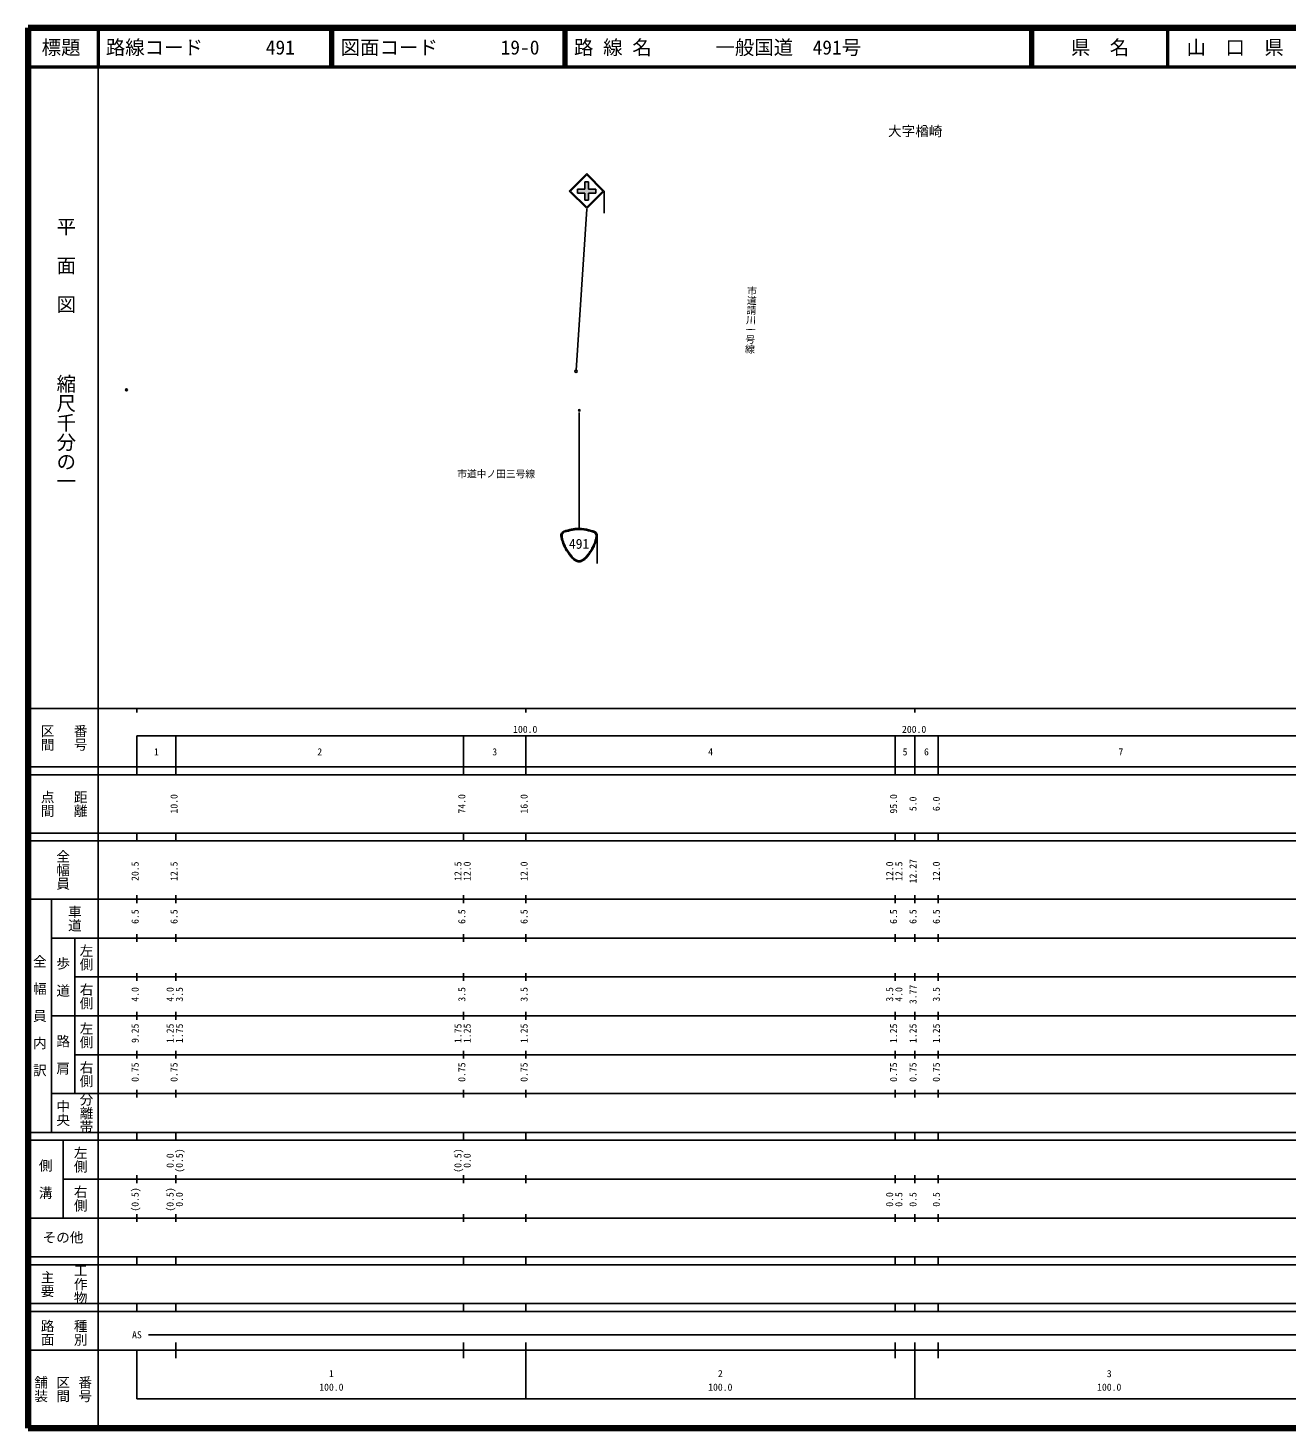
# Model space of a CAD drawing. Units: millimetres on the paper, with parts at other scales. Extents: x 40 to 680, y 20 to 380.
# Drawn here: x 40 to 363.7, y 20 to 380 of the extents above; entities that cross this region are included whole.
import ezdxf
from ezdxf.enums import TextEntityAlignment as Align

# ---------------------------------------------------------------- set-up
doc = ezdxf.new("R2010")
doc.units = ezdxf.units.MM
doc.header["$PDMODE"] = 32
doc.header["$PDSIZE"] = 0.5
for name, color, linetype, lineweight in [('M-BGD', 7, 'Continuous', 25), ('M-STR-STRC', 7, 'Continuous', 25), ('M-TTL', 2, 'Continuous', 140), ('M-TTL-BAND', 7, 'Continuous', 25), ('M-TTL-LINE', 7, 'Continuous', 50)]:
    doc.layers.add(name, color=color, linetype=linetype, lineweight=lineweight)
for name, color, linetype in [('M-BMK-HTXT', 7, 'Continuous'), ('M-OTRS', 6, 'Continuous'), ('M-TTL-TXT', 7, 'Continuous')]:
    doc.layers.add(name, color=color, linetype=linetype)
doc.styles.add('@ＭＳ ゴシック', font='')
doc.styles.add('ＭＳ ゴシック', font='')
doc.styles.get('@ＭＳ ゴシック').set_extended_font_data('@MS Gothic')
doc.styles.get('ＭＳ ゴシック').set_extended_font_data('MS Gothic')

msp = doc.modelspace()

# ---------------------------------------------------------------- hatches: boundary and pattern name
at = {"layer": 'M-STR-STRC'}
msp.add_hatch(color=256, dxfattribs=at).paths.add_polyline_path([(181.291, 338.56), (183.152, 338.56), (183.153, 340.42), (184.153, 340.419), (184.152, 338.56), (186.011, 338.56), (186.011, 337.56), (184.152, 337.56), (184.151, 335.699), (183.151, 335.7), (183.152, 337.56), (181.291, 337.56)])

# ---------------------------------------------------------------- linework, layer by layer
at = {"layer": 'M-BGD'}
for centre, radius in [((180.93, 291.74), 0.3), ((181.764, 281.692), 0.2)]:
    msp.add_circle(centre, radius, dxfattribs=at)
at = {"layer": 'M-OTRS'}
msp.add_point((65.32, 286.964), dxfattribs=at)
at = {"layer": 'M-STR-STRC'}
for p, q in [((179.151, 338.06), (183.651, 342.56)), ((179.505, 338.06), (183.651, 342.206)), ((188.151, 338.06), (183.651, 342.56)), ((187.798, 338.06), (183.651, 342.206)), ((181.291, 338.56), (181.291, 337.56)), ((181.291, 338.56), (183.152, 338.56)), ((183.153, 340.42), (183.152, 338.56)), ((183.153, 340.42), (184.153, 340.419)), ((184.153, 340.419), (184.152, 338.56)), ((184.152, 338.56), (186.011, 338.56)), ((186.011, 338.56), (186.011, 337.56)), ((179.151, 338.06), (183.651, 333.559)), ((179.505, 338.06), (183.651, 333.913)), ((181.291, 337.56), (183.152, 337.56)), ((183.152, 337.56), (183.151, 335.7)), ((183.151, 335.7), (184.151, 335.699)), ((183.651, 333.913), (187.798, 338.06)), ((183.651, 333.56), (188.151, 338.06)), ((184.152, 337.56), (184.151, 335.699)), ((184.152, 337.56), (186.011, 337.56)), ((188.152, 338.06), (188.152, 332.412)), ((180.973, 292.042), (183.669, 333.436)), ((181.755, 281.109), (181.696, 251.307)), ((186.367, 249.34), (186.367, 242.34))]:
    msp.add_line(p, q, dxfattribs=at)
for points, knots in [([(177.696, 250.559), (177.46, 250.412), (177.347, 250.29), (177.196, 250.059), (176.875, 249.568), (177.062, 249.134), (177.196, 248.559)], [0, 0, 0, 0, 1, 1, 1, 2, 2, 2, 2]), ([(177.79, 250.324), (177.735, 250.275), (177.556, 250.118), (177.446, 249.955), (177.158, 249.528), (177.378, 248.816), (177.433, 248.638)], [0, 0, 0, 0, 1, 1, 1, 2, 2, 2, 2]), ([(177.196, 248.559), (177.376, 247.86), (177.464, 247.631), (177.696, 247.059), (178.125, 246.004), (178.434, 245.649), (179.196, 244.559)], [0, 0, 0, 0, 1, 1, 1, 2, 2, 2, 2]), ([(177.433, 248.638), (177.61, 247.951), (177.696, 247.726), (177.925, 247.164), (178.349, 246.118), (178.655, 245.768), (179.411, 244.687)], [0, 0, 0, 0, 1, 1, 1, 2, 2, 2, 2]), ([(177.696, 250.559), (179.396, 251.088), (180.107, 251.313), (181.696, 251.307), (183.286, 251.3), (185.458, 250.632), (185.696, 250.559)], [0, 0, 0, 0, 1, 1, 1, 2, 2, 2, 2]), ([(177.794, 250.32), (178.531, 250.55), (180.145, 251.053), (181.696, 251.053), (183.246, 251.053), (185.36, 250.4), (185.598, 250.327)], [0, 0, 0, 0, 1, 1, 1, 2, 2, 2, 2]), ([(185.959, 248.638), (185.782, 247.951), (185.696, 247.726), (185.468, 247.164), (185.043, 246.118), (184.737, 245.768), (183.982, 244.687)], [0, 0, 0, 0, 1, 1, 1, 2, 2, 2, 2]), ([(186.196, 248.559), (186.016, 247.86), (185.929, 247.631), (185.696, 247.059), (185.267, 246.004), (184.958, 245.649), (184.196, 244.559)], [0, 0, 0, 0, 1, 1, 1, 2, 2, 2, 2]), ([(185.6, 250.327), (185.655, 250.278), (185.835, 250.12), (185.946, 249.955), (186.234, 249.528), (186.013, 248.815), (185.958, 248.636)], [0, 0, 0, 0, 1, 1, 1, 2, 2, 2, 2]), ([(185.696, 250.559), (185.933, 250.412), (186.045, 250.29), (186.196, 250.059), (186.517, 249.568), (186.331, 249.134), (186.196, 248.559)], [0, 0, 0, 0, 1, 1, 1, 2, 2, 2, 2]), ([(179.196, 244.559), (179.746, 243.832), (179.955, 243.43), (180.696, 243.059), (181.067, 242.873), (181.281, 242.702), (181.696, 242.702), (182.111, 242.702), (182.325, 242.873), (182.696, 243.059), (183.437, 243.43), (183.647, 243.832), (184.196, 244.559)], [0, 0, 0, 0, 1, 1, 1, 2, 2, 2, 3, 3, 3, 4, 4, 4, 4]), ([(179.373, 244.735), (179.908, 244.028), (180.108, 243.628), (180.833, 243.275), (181.155, 243.119), (181.338, 242.968), (181.696, 242.968), (182.054, 242.968), (182.237, 243.119), (182.559, 243.275), (183.284, 243.628), (183.484, 244.028), (184.019, 244.735)], [0, 0, 0, 0, 1, 1, 1, 2, 2, 2, 3, 3, 3, 4, 4, 4, 4])]:
    msp.add_open_spline(points, degree=3, knots=knots, dxfattribs=at)
at = {"layer": 'M-TTL'}
for p, q in [((40, 380), (40, 20)), ((680, 380), (40, 380)), ((40, 20), (680, 20))]:
    msp.add_line(p, q, dxfattribs=at)
at = {"layer": 'M-TTL-BAND'}
for p, q in [((58, 370), (58, 20)), ((40, 205), (579, 205)), ((68, 205), (68, 204)), ((168, 205), (168, 204)), ((268, 205), (268, 204)), ((68, 198), (579, 198)), ((68, 198), (68, 188)), ((78, 188), (78, 198)), ((152, 188), (152, 198)), ((168, 188), (168, 198)), ((263, 188), (263, 198)), ((268, 188), (268, 198)), ((274, 188), (274, 198)), ((40, 190), (579, 190)), ((40, 188), (579, 188)), ((40, 173), (579, 173)), ((68, 171), (68, 173)), ((78, 171), (78, 173)), ((152, 171), (152, 173)), ((168, 171), (168, 173)), ((263, 171), (263, 173)), ((268, 171), (268, 173)), ((274, 171), (274, 173)), ((40, 171), (579, 171)), ((40, 156), (579, 156)), ((46, 96), (46, 156)), ((68, 155), (68, 157)), ((78, 155), (78, 157)), ((152, 155), (152, 157)), ((168, 155), (168, 157)), ((263, 155), (263, 157)), ((268, 155), (268, 157)), ((274, 155), (274, 157)), ((46, 146), (579, 146)), ((52, 146), (52, 106)), ((68, 145), (68, 147)), ((78, 145), (78, 147)), ((152, 145), (152, 147)), ((168, 145), (168, 147)), ((263, 145), (263, 147)), ((268, 145), (268, 147)), ((274, 145), (274, 147)), ((68, 135), (68, 137)), ((78, 135), (78, 137)), ((152, 135), (152, 137)), ((168, 135), (168, 137)), ((263, 135), (263, 137)), ((268, 135), (268, 137)), ((274, 135), (274, 137)), ((52, 136), (579, 136)), ((46, 126), (579, 126)), ((68, 125), (68, 127)), ((78, 125), (78, 127)), ((152, 125), (152, 127)), ((168, 125), (168, 127)), ((263, 125), (263, 127)), ((268, 125), (268, 127)), ((274, 125), (274, 127)), ((52, 116), (579, 116)), ((68, 115), (68, 117)), ((78, 115), (78, 117)), ((152, 115), (152, 117)), ((168, 115), (168, 117)), ((263, 115), (263, 117)), ((268, 115), (268, 117)), ((274, 115), (274, 117)), ((46, 106), (579, 106)), ((68, 105), (68, 107)), ((78, 105), (78, 107)), ((152, 105), (152, 107)), ((168, 105), (168, 107)), ((263, 105), (263, 107)), ((268, 105), (268, 107)), ((274, 105), (274, 107)), ((40, 96), (579, 96)), ((40, 94), (579, 94)), ((49, 94), (49, 74)), ((68, 94), (68, 96)), ((78, 94), (78, 96)), ((152, 94), (152, 96)), ((168, 94), (168, 96)), ((263, 94), (263, 96)), ((268, 94), (268, 96)), ((274, 94), (274, 96)), ((49, 84), (579, 84)), ((68, 83), (68, 85)), ((78, 83), (78, 85)), ((152, 83), (152, 85)), ((168, 83), (168, 85)), ((263, 83), (263, 85)), ((268, 83), (268, 85)), ((274, 83), (274, 85)), ((40, 74), (579, 74)), ((68, 73), (68, 75)), ((78, 73), (78, 75)), ((152, 73), (152, 75)), ((168, 73), (168, 75)), ((263, 73), (263, 75)), ((268, 73), (268, 75)), ((274, 73), (274, 75)), ((40, 64), (579, 64)), ((40, 62), (579, 62)), ((68, 62), (68, 64)), ((78, 62), (78, 64)), ((152, 62), (152, 64)), ((168, 62), (168, 64)), ((263, 62), (263, 64)), ((268, 62), (268, 64)), ((274, 62), (274, 64)), ((40, 52), (579, 52)), ((68, 50), (68, 52)), ((78, 50), (78, 52)), ((152, 50), (152, 52)), ((168, 50), (168, 52)), ((263, 50), (263, 52)), ((268, 50), (268, 52)), ((274, 50), (274, 52)), ((40, 50), (579, 50)), ((71, 44), (559, 44)), ((40, 40), (579, 40)), ((68, 40), (68, 27.5)), ((78, 38), (78, 42)), ((152, 38), (152, 42)), ((168, 27.5), (168, 42)), ((263, 38), (263, 42)), ((268, 27.5), (268, 42)), ((274, 38), (274, 42)), ((68, 27.5), (579, 27.5))]:
    msp.add_line(p, q, dxfattribs=at)
at = {"layer": 'M-TTL-LINE'}
for p, q in [((58, 380), (58, 370)), ((117.75, 380), (117.75, 370)), ((118.25, 380), (118.25, 370)), ((177.75, 380), (177.75, 370)), ((178.25, 380), (178.25, 370)), ((297.75, 380), (297.75, 370)), ((298.25, 380), (298.25, 370)), ((333, 380), (333, 370)), ((40, 370), (680, 370))]:
    msp.add_line(p, q, dxfattribs=at)

# ---------------------------------------------------------------- texts
at = {"layer": 'M-BGD', "style": '@ＭＳ ゴシック'}
msp.add_text('市道請川一号線', height=1.833, rotation=267.862, dxfattribs=at).set_placement((224.058, 296.253), align=Align.BOTTOM_RIGHT)
at = {"layer": 'M-BGD', "style": 'ＭＳ ゴシック'}
msp.add_text('市道中ノ田三号線', height=1.833, dxfattribs=at).set_placement((150.37, 263.868), align=Align.BOTTOM_LEFT)
at = {"layer": 'M-BMK-HTXT', "style": 'ＭＳ ゴシック'}
msp.add_text('大字楢崎', height=2.566, dxfattribs=at).set_placement((261.12, 351.431), align=Align.BOTTOM_LEFT)
at = {"layer": 'M-STR-STRC', "style": 'ＭＳ ゴシック'}
msp.add_text('491', height=2.566, dxfattribs=at).set_placement((181.696, 245.309), align=Align.BOTTOM_CENTER)
at = {"layer": 'M-TTL-BAND', "style": '@ＭＳ ゴシック'}
for s, p in [('平  面  図', (49.777, 306.475)), ('縮尺千分の一', (49.777, 261.03))]:
    msp.add_text(s, height=3.666, rotation=270, dxfattribs=at).set_placement(p, align=Align.MIDDLE_RIGHT)
for s, p in [('区間', (45, 197.5)), ('番号', (53.5, 197.5)), ('点間', (45, 180.5)), ('距離', (53.5, 180.5)), ('全幅員', (49, 163.5)), ('車道', (52, 151)), ('左側', (55, 141)), ('全\u3000幅\u3000員\u3000内\u3000訳', (43, 126)), ('歩\u3000道', (49, 136)), ('右側', (55, 131)), ('左側', (55, 121)), ('路\u3000肩', (49, 116)), ('右側', (55, 111)), ('分離帯', (55, 101)), ('中央', (49, 101)), ('左側', (53.5, 89)), ('側\u3000溝', (44.5, 84)), ('右側', (53.5, 79)), ('工作物', (53.5, 57)), ('主要', (45, 57)), ('路面', (45, 44.5)), ('種別', (53.5, 44.5)), ('舗装', (43.333, 30)), ('区間', (49, 30)), ('番号', (54.667, 30))]:
    msp.add_text(s, height=2.566, rotation=270, dxfattribs=at).set_placement(p, align=Align.MIDDLE_CENTER)
at = {"layer": 'M-TTL-BAND', "style": 'ＭＳ ゴシック'}
for s, p in [('100.0', (167.844, 198.195)), ('200.0', (267.844, 198.195)), ('1', (73, 192.405)), ('2', (115, 192.405)), ('3', (160, 192.405)), ('4', (215.5, 192.405)), ('5', (265.5, 192.405)), ('6', (271, 192.405)), ('7', (321, 192.405)), ('AS', (68, 42.5)), ('1', (118, 32.523)), ('2', (218, 32.523)), ('3', (318, 32.523)), ('100.0', (118, 29.033)), ('100.0', (218, 29.033)), ('100.0', (318, 29.033))]:
    msp.add_text(s, height=1.833, dxfattribs=at).set_placement(p, align=Align.BOTTOM_CENTER)
for s, p in [('10.0', (79, 180.5)), ('74.0', (153, 180.5)), ('16.0', (169, 180.5)), ('95.0', (264, 180.5)), ('5.0', (269, 180.5)), ('6.0', (275, 180.5)), ('12.27', (269, 163.174)), ('20.5', (69, 163.174)), ('12.5', (79, 163.174)), ('12.5', (152, 163.174)), ('12.0', (154.37, 163.174)), ('12.0', (169, 163.174)), ('12.0', (263, 163.174)), ('12.5', (265.37, 163.174)), ('12.0', (275, 163.174)), ('6.5', (69, 151.5)), ('6.5', (79, 151.5)), ('6.5', (153, 151.5)), ('6.5', (169, 151.5)), ('6.5', (264, 151.5)), ('6.5', (269, 151.5)), ('6.5', (275, 151.5)), ('4.0', (69, 131.5)), ('4.0', (78, 131.5)), ('3.5', (80.37, 131.5)), ('3.5', (153, 131.5)), ('3.5', (169, 131.5)), ('3.5', (263, 131.5)), ('4.0', (265.37, 131.5)), ('3.77', (269, 131.5)), ('3.5', (275, 131.5)), ('9.25', (69, 121.5)), ('1.25', (78, 121.5)), ('1.75', (80.37, 121.5)), ('1.75', (152, 121.5)), ('1.25', (154.37, 121.5)), ('1.25', (169, 121.5)), ('1.25', (264, 121.5)), ('1.25', (269, 121.5)), ('1.25', (275, 121.5)), ('0.75', (69, 111.5)), ('0.75', (79, 111.5)), ('0.75', (153, 111.5)), ('0.75', (169, 111.5)), ('0.75', (264, 111.5)), ('0.75', (269, 111.5)), ('0.75', (275, 111.5)), ('0.0', (78, 88.764)), ('(0.5)', (80.37, 88.764)), ('(0.5)', (152, 88.764)), ('0.0', (154.37, 88.764)), ('(0.5)', (69, 78.764)), ('(0.5)', (78, 78.764)), ('0.0', (80.37, 78.764)), ('0.0', (263, 78.764)), ('0.5', (265.37, 78.764)), ('0.5', (269, 78.764)), ('0.5', (275, 78.764))]:
    msp.add_text(s, height=1.833, rotation=90, dxfattribs=at).set_placement(p, align=Align.BOTTOM_CENTER)
msp.add_text('その他', height=2.566, dxfattribs=at).set_placement((49, 69), align=Align.MIDDLE_CENTER)
at = {"layer": 'M-TTL-TXT', "style": 'ＭＳ ゴシック'}
for s, p in [('標題', (48.5, 375)), ('県\u3000名', (315.625, 375)), ('山\u3000口\u3000県', (350.375, 375))]:
    msp.add_text(s, height=3.666, dxfattribs=at).set_placement(p, align=Align.MIDDLE_CENTER)
for s, p in [('路線コード', (60, 375)), ('491', (101.142, 375)), ('図面コード', (120.38, 375)), ('19-0', (161.521, 375)), ('路 線 名', (180.38, 375)), ('一般国道\u3000491号', (216.734, 375))]:
    msp.add_text(s, height=3.666, dxfattribs=at).set_placement(p, align=Align.MIDDLE_LEFT)

doc.saveas('drawing.dxf')
